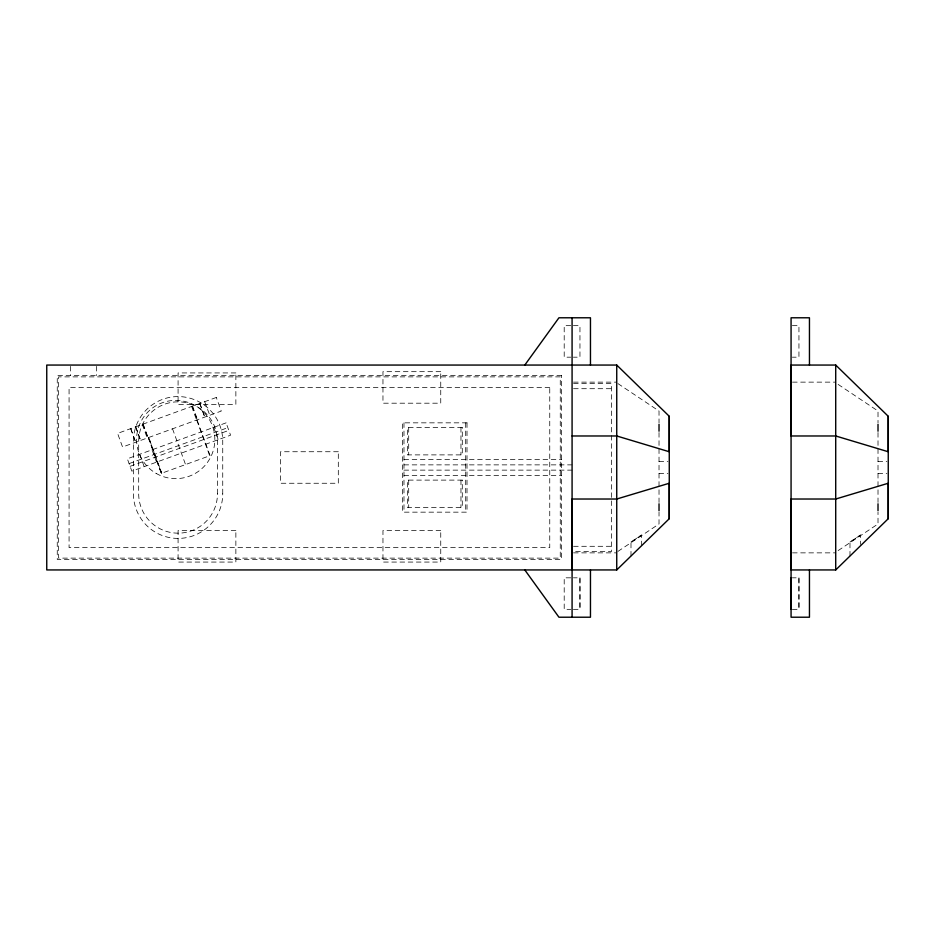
<?xml version="1.0" encoding="UTF-8"?>
<svg xmlns="http://www.w3.org/2000/svg" width="935" height="935" viewBox="0 0 935 935"><rect width="100%" height="100%" fill="white"/><g stroke="black" fill="none" stroke-linecap="round" stroke-linejoin="round"><path stroke-width="0.7" stroke-dasharray="4.67 3.51" d="M573.389 609.34L579.957 609.34L579.957 577.818L573.389 577.818M792.377 609.34L798.946 609.34L798.946 577.818L792.377 577.818M630.996 556.033L630.996 542.043L641.503 535.019L641.503 545.783M641.503 535.019L630.996 542.043M849.985 556.033L849.985 542.043L860.492 535.019L860.492 544.439M860.492 535.019L849.985 542.043M617.942 551.405L659.023 523.974L659.023 512.17M838.134 550.598L878.012 523.974L878.012 512.17M129.1 463.608L227.824 427.669M130.094 466.32L228.818 430.38M148.303 437.627L161.311 473.379L210.094 455.625L197.051 419.885M570.771 325.66L564.202 325.66L564.202 357.182L570.771 357.182M573.389 325.66L579.957 325.66L579.957 357.182L573.389 357.182M792.377 325.66L798.946 325.66L798.946 357.182L792.377 357.182M573.517 382.134L616.738 382.134M792.506 382.134L835.715 382.134M573.541 383.443L611.478 383.443L611.478 551.557L573.541 551.557M573.541 388.703L611.478 388.703M403.978 459.623L561.573 459.623M659.023 461.458L667.952 461.458M878.012 461.458L886.941 461.458M403.978 464.87L572.08 464.87M403.978 470.13L572.08 470.13M659.023 473.542L667.952 473.542M878.012 473.542L886.941 473.542M403.978 475.377L561.573 475.377M573.541 546.297L611.478 546.297M573.517 552.865L616.738 552.865M792.506 552.865L835.715 552.865M570.771 577.818L564.202 577.818L564.202 609.34L570.771 609.34M838.134 384.402L878.012 411.026L878.012 422.83M617.942 383.595L659.023 411.026L659.023 422.83M204.707 401.688L209.779 415.257M213.741 427.353L215.494 432.169M216.476 434.88L218.229 439.695M199.926 403.429L204.882 417.033M199.728 403.499L204.683 417.115M192.528 406.117L197.472 419.733M192.318 406.199L197.273 419.803M196.712 420.014L209.685 455.777M191.628 406.444L196.584 420.06M172.531 428.814L185.539 464.566M148.338 437.615L161.358 473.367M143.16 424.093L148.116 437.697M142.95 424.163L147.905 437.779M152.031 449.805L156.519 462.147M142.272 424.408L147.227 438.024M135.75 426.781L140.706 440.397M135.552 426.863L140.507 440.467M130.771 428.592L135.727 442.208M130.655 428.639L135.61 442.255M139.689 454.305L141.442 459.108M142.436 461.832L144.177 466.647M878.012 432.543L878.012 502.457M798.946 577.818L798.946 609.34M659.023 432.543L659.023 502.457M579.957 577.818L579.957 609.34M465.7 422.842L465.7 512.158M460.967 427.575L460.967 454.889M460.967 480.111L460.967 507.425M408.7 427.575L408.7 454.889M408.7 480.111L408.7 507.425M403.978 422.842L403.978 512.158M96.656 366.38L96.656 375.566M70.394 366.38L70.394 375.566M216.312 397.457L117.588 433.396L122.543 447.012L221.268 411.073L216.312 397.457M226.083 422.854L127.347 458.793L131.835 471.135L230.571 435.196L226.083 422.854M440.747 371.674L382.964 371.674L382.964 403.195L440.747 403.195L440.747 371.674M235.865 372.936L178.082 372.936L178.082 404.458L235.865 404.458L235.865 372.936M561.573 375.566L57.257 375.566L57.257 559.434L561.573 559.434L561.573 375.566M560.264 376.875L58.566 376.875L58.566 558.125L560.264 558.125L560.264 376.875M549.757 387.382L69.073 387.382L69.073 547.618L549.757 547.618L549.757 387.382M467.009 422.842L402.658 422.842L402.658 512.158L467.009 512.158L467.009 422.842M462.287 427.575L407.391 427.575L407.391 454.889L462.287 454.889L462.287 427.575M338.306 451.734L280.523 451.734L280.523 483.255L338.306 483.255L338.306 451.734M462.287 480.111L407.391 480.111L407.391 507.425L462.287 507.425L462.287 480.111M235.865 530.542L178.082 530.542L178.082 562.064L235.865 562.064L235.865 530.542M440.747 530.542L382.964 530.542L382.964 562.064L440.747 562.064L440.747 530.542M161.72 473.239L148.712 437.486L161.685 473.25M222.74 493.762L222.74 441.238A44.658 44.658 0 0 0 178.082 396.58A44.658 44.658 0 0 0 133.424 441.238L133.424 493.762A44.658 44.658 0 0 0 178.082 538.42A44.658 44.658 0 0 0 222.74 493.762M217.481 493.762L217.481 441.238A39.399 39.399 0 0 0 178.082 401.84A39.399 39.399 0 0 0 138.684 441.238L138.684 493.762A39.399 39.399 0 0 0 178.082 533.16A39.399 39.399 0 0 0 217.481 493.762M156.145 473.402A39.141 39.141 0 0 0 214.851 439.508A39.141 39.141 0 0 0 156.145 405.615A39.141 39.141 0 0 0 156.145 473.402"/><path stroke-width="1.4" d="M572.08 569.941L572.08 499.021L616.738 499.021L669.261 483.255L669.261 518.715L616.738 569.941L46.75 569.941L46.75 365.059L616.738 365.059L669.261 416.285L669.261 518.715M616.738 569.941L616.738 365.059M669.261 416.285L669.261 451.745L616.738 435.979L572.08 435.979M791.068 609.34L791.068 577.818M835.715 569.941L888.25 518.715L888.25 483.255L835.715 499.021L791.068 499.021L791.068 569.941L835.715 569.941L835.715 499.021L835.715 365.059L791.068 365.059L791.068 435.979L835.715 435.979L888.25 451.745L888.25 416.285L835.715 365.059M524.804 365.059L558.943 317.783L590.464 317.783L590.464 365.059M524.804 569.941L558.943 617.217L590.464 617.217L590.464 569.941M888.25 416.285L888.25 518.715M878.012 424.245L878.012 431.199M878.012 503.801L878.012 510.755M809.453 365.059L809.453 317.783L791.068 317.783L791.068 617.217L809.453 617.217L809.453 569.941M659.023 424.245L659.023 431.199M659.023 503.801L659.023 510.755M572.08 317.783L572.08 617.217"/></g></svg>
